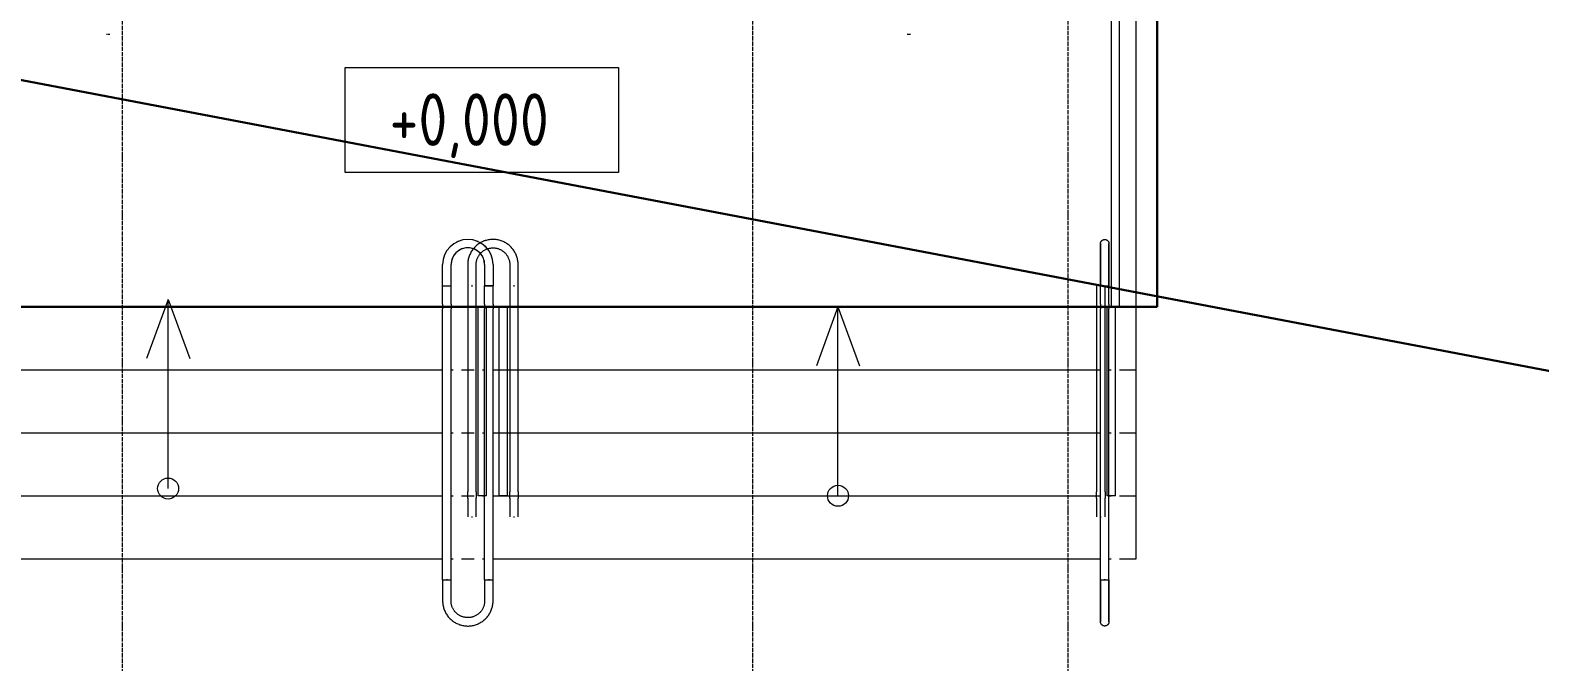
# Model space of a CAD drawing. Header units: millimetres. Extents: x -695119 to 412940, y -249585 to 622758.
# Drawn here: x 141126 to 148308, y -76013 to -73006 of the extents above; entities that cross this region are included whole.
import ezdxf

# ---------------------------------------------------------------- set-up
doc = ezdxf.new("R2010")
doc.units = ezdxf.units.MM
for name, pattern in [('ADSK_Линия сетки', [25, 20, -2.5, 0, -2.5]), ('ADSK_Невидимые', [5, 3, -2]), ('ADSK_Скрыто', [6, 3, -3]), ('ADSK_Штриховая_ш3 п1_5', [4.5, 3, -1.5])]:
    doc.linetypes.add(name, pattern=pattern)
for name, color, linetype, lineweight in [('_Скрыто_', 7, 'ADSK_Скрыто', 9), ('_Схема', 5, 'Continuous', 30), ('Высотные отметки', 7, 'Continuous', 9), ('Лестницы', 8, 'Continuous', 9), ('Линии', 7, 'Continuous', 9), ('Ограждение', 8, 'Continuous', 9), ('Оси', 252, 'Continuous', 9), ('Поручни', 8, 'Continuous', 9), ('Типовые аннотации', 8, 'Continuous', 18), ('Элементы узлов', 8, 'Continuous', 18)]:
    doc.layers.add(name, color=color, linetype=linetype, lineweight=lineweight)
doc.styles.add('GOST 2.304 type A_1', font='', dxfattribs={"height": 350})
doc.styles.get('GOST 2.304 type A_1').set_extended_font_data('GOST 2.304 type A')

# ---------------------------------------------------------------- blocks, each defined once
blk = doc.blocks.new('1 этаж')
at = {"layer": '_Скрыто_', "color": 251, "true_color": 0x636466}
blk.add_line((-34555.8, -155499.4), (-28755.8, -155499.4), dxfattribs=at)
at = {"layer": 'Лестницы', "color": 251, "true_color": 0x636466}
for p, q in [((-28430.8, -155499.4), (-28430.8, -153003.4)), ((-34621.2, -155499.4), (-31730.4, -155499.4)), ((-34621.2, -155499.4), (-31730.4, -155499.4)), ((-31691.2, -155499.4), (-31680.8, -155499.4)), ((-31691.2, -155499.4), (-31680.8, -155499.4)), ((-31640.8, -155499.4), (-31580.8, -155499.4)), ((-31640.8, -155499.4), (-31580.8, -155499.4)), ((-31540.8, -155499.4), (-31530.4, -155499.4)), ((-31540.8, -155499.4), (-31530.4, -155499.4)), ((-31491.2, -155499.4), (-28600.4, -155499.4)), ((-31491.2, -155499.4), (-28600.4, -155499.4)), ((-28561.2, -155499.4), (-28550.8, -155499.4)), ((-28561.2, -155499.4), (-28550.8, -155499.4)), ((-28510.8, -155499.4), (-28430.8, -155499.4)), ((-28510.8, -155499.4), (-28430.8, -155499.4)), ((-28430.8, -155799.4), (-28430.8, -155499.4)), ((-34620.8, -155799.4), (-31730.8, -155799.4)), ((-34620.8, -155799.4), (-31730.8, -155799.4)), ((-31690.8, -155799.4), (-31680.8, -155799.4)), ((-31690.8, -155799.4), (-31680.8, -155799.4)), ((-31640.8, -155799.4), (-31580.8, -155799.4)), ((-31640.8, -155799.4), (-31580.8, -155799.4)), ((-31540.8, -155799.4), (-31530.8, -155799.4)), ((-31540.8, -155799.4), (-31530.8, -155799.4)), ((-31490.8, -155799.4), (-28600.8, -155799.4)), ((-31490.8, -155799.4), (-28600.8, -155799.4)), ((-28560.8, -155799.4), (-28550.8, -155799.4)), ((-28560.8, -155799.4), (-28550.8, -155799.4)), ((-28510.8, -155799.4), (-28430.8, -155799.4)), ((-28510.8, -155799.4), (-28430.8, -155799.4)), ((-28430.8, -156099.4), (-28430.8, -155799.4)), ((-34620.8, -156099.4), (-31730.8, -156099.4)), ((-34620.8, -156099.4), (-31730.8, -156099.4)), ((-31690.8, -156099.4), (-31680.8, -156099.4)), ((-31690.8, -156099.4), (-31680.8, -156099.4)), ((-31640.8, -156099.4), (-31580.8, -156099.4)), ((-31640.8, -156099.4), (-31580.8, -156099.4)), ((-31540.8, -156099.4), (-31530.8, -156099.4)), ((-31540.8, -156099.4), (-31530.8, -156099.4)), ((-31490.8, -156099.4), (-28600.8, -156099.4)), ((-31490.8, -156099.4), (-28600.8, -156099.4)), ((-28560.8, -156099.4), (-28550.8, -156099.4)), ((-28560.8, -156099.4), (-28550.8, -156099.4)), ((-28510.8, -156099.4), (-28430.8, -156099.4)), ((-28510.8, -156099.4), (-28430.8, -156099.4)), ((-28430.8, -156399.4), (-28430.8, -156099.4)), ((-34620.8, -156399.4), (-31730.8, -156399.4)), ((-34620.8, -156399.4), (-31730.8, -156399.4)), ((-31690.8, -156399.4), (-31680.8, -156399.4)), ((-31690.8, -156399.4), (-31680.8, -156399.4)), ((-31640.8, -156399.4), (-31580.8, -156399.4)), ((-31640.8, -156399.4), (-31580.8, -156399.4)), ((-31540.8, -156399.4), (-31530.8, -156399.4)), ((-31540.8, -156399.4), (-31530.8, -156399.4)), ((-31490.8, -156399.4), (-28600.8, -156399.4)), ((-31490.8, -156399.4), (-28600.8, -156399.4)), ((-28560.8, -156399.4), (-28550.8, -156399.4)), ((-28560.8, -156399.4), (-28550.8, -156399.4)), ((-28510.8, -156399.4), (-28430.8, -156399.4)), ((-28510.8, -156399.4), (-28430.8, -156399.4)), ((-28430.8, -156699.4), (-28430.8, -156399.4)), ((-34620.8, -156699.4), (-31730.8, -156699.4)), ((-34620.8, -156699.4), (-31730.8, -156699.4)), ((-31690.8, -156699.4), (-31680.8, -156699.4)), ((-31690.8, -156699.4), (-31680.8, -156699.4)), ((-31640.8, -156699.4), (-31580.8, -156699.4)), ((-31640.8, -156699.4), (-31580.8, -156699.4)), ((-31540.8, -156699.4), (-31530.8, -156699.4)), ((-31540.8, -156699.4), (-31530.8, -156699.4)), ((-31490.8, -156699.4), (-28600.8, -156699.4)), ((-31490.8, -156699.4), (-28600.8, -156699.4)), ((-28560.8, -156699.4), (-28550.8, -156699.4)), ((-28560.8, -156699.4), (-28550.8, -156699.4)), ((-28510.8, -156699.4), (-28430.8, -156699.4)), ((-28510.8, -156699.4), (-28430.8, -156699.4))]:
    blk.add_line(p, q, dxfattribs=at)
at = {"layer": 'Линии', "color": 251, "linetype": 'ADSK_Штриховая_ш3 п1_5', "lineweight": 30, "true_color": 0x636466}
for p in [(-28330.8, -149349.4), (-34890.8, -155499.4)]:
    blk.add_line(p, (-28330.8, -155499.4), dxfattribs=at)
at = {"layer": 'Линии', "color": 251, "linetype": 'ADSK_Невидимые', "true_color": 0x636466}
for p, q in [((-33330.6, -154201.9), (-33314.3, -154201.9)), ((-29520.6, -154201.9), (-29504.3, -154201.9))]:
    blk.add_line(p, q, dxfattribs=at)
at = {"layer": 'Ограждение', "color": 251, "true_color": 0x636466}
for p, q in [((-31730.8, -155399.4), (-31730.8, -155299.4)), ((-31690.8, -155399.4), (-31690.8, -155299.4)), ((-31611.4, -155299.4), (-31611.4, -155399.4)), ((-31571.4, -155399.4), (-31571.4, -155299.4)), ((-31530.8, -155299.4), (-31530.8, -155399.4)), ((-31490.8, -155299.4), (-31490.8, -155399.4)), ((-31411.4, -155299.4), (-31411.4, -155399.4)), ((-31371.4, -155399.4), (-31371.4, -155299.4)), ((-31730.8, -155399.4), (-31690.8, -155399.4)), ((-31730.8, -155488.1), (-31730.8, -155399.4)), ((-31730.8, -155399.4), (-31690.8, -155399.4)), ((-31730.8, -155488.1), (-31730.8, -155399.4)), ((-31730.8, -155399.4), (-31690.8, -155399.4)), ((-31690.8, -155488.1), (-31690.8, -155399.4)), ((-31690.8, -155488.1), (-31690.8, -155399.4)), ((-31611.4, -155399.4), (-31611.4, -155488.1)), ((-31589.1, -155399.4), (-31593.7, -155399.4)), ((-31593.7, -155399.4), (-31589.1, -155399.4)), ((-31571.4, -155488.1), (-31571.4, -155399.4)), ((-31530.8, -155399.4), (-31490.8, -155399.4)), ((-31530.8, -155488.1), (-31530.8, -155399.4)), ((-31490.8, -155399.4), (-31530.8, -155399.4)), ((-31490.8, -155488.1), (-31490.8, -155399.4)), ((-31411.4, -155399.4), (-31411.4, -155488.1)), ((-31389.1, -155399.4), (-31393.7, -155399.4)), ((-31393.7, -155399.4), (-31389.1, -155399.4)), ((-31371.4, -155488.1), (-31371.4, -155399.4)), ((-28619.3, -155399.4), (-28619.3, -155488.1)), ((-28596.9, -155399.4), (-28601.6, -155399.4)), ((-28600.8, -155399.4), (-28560.8, -155399.4)), ((-28600.8, -155488.1), (-28600.8, -155399.4)), ((-28583.1, -155399.4), (-28580.8, -155399.4)), ((-28580.8, -155399.4), (-28578.5, -155399.4)), ((-28579.3, -155488.1), (-28579.3, -155399.4)), ((-28560.8, -155488.1), (-28560.8, -155399.4)), ((-31730.8, -155488.1), (-31730.8, -155509.5)), ((-31730.8, -155488.1), (-31730.8, -155501)), ((-31730.8, -155488.1), (-31730.8, -155509.5)), ((-31690.8, -155488.1), (-31690.8, -155509.5)), ((-31690.8, -155488.1), (-31690.8, -155501)), ((-31690.8, -155488.1), (-31690.8, -155509.5)), ((-31530.8, -155488.1), (-31530.8, -155509.5)), ((-31490.8, -155488.1), (-31490.8, -155509.5)), ((-28600.8, -155488.1), (-28600.8, -155509.5)), ((-28600.8, -155488.1), (-28600.8, -155501)), ((-28560.8, -155488.1), (-28560.8, -155509.5)), ((-28560.8, -155488.1), (-28560.8, -155501)), ((-31730.8, -156689.2), (-31730.8, -155509.5)), ((-31730.8, -156689.2), (-31730.8, -155509.5)), ((-31690.8, -156689.2), (-31690.8, -155509.5)), ((-31690.8, -156689.2), (-31690.8, -155509.5)), ((-31611.4, -155501), (-31611.4, -156380.6)), ((-31571.4, -156380.6), (-31571.4, -155501)), ((-31530.8, -156689.2), (-31530.8, -155509.5)), ((-31490.8, -156689.2), (-31490.8, -155509.5)), ((-31411.4, -155501), (-31411.4, -156380.6)), ((-31371.4, -156380.6), (-31371.4, -155501)), ((-28619.3, -155501), (-28619.3, -156380.6)), ((-28600.8, -156689.2), (-28600.8, -155509.5)), ((-28579.3, -156380.6), (-28579.3, -155501)), ((-28560.8, -156689.2), (-28560.8, -155509.5)), ((-31611.4, -156410.6), (-31611.4, -156499.4)), ((-31571.4, -156499.4), (-31571.4, -156410.6)), ((-31411.4, -156410.6), (-31411.4, -156499.4)), ((-31371.4, -156499.4), (-31371.4, -156410.6)), ((-28619.3, -156410.6), (-28619.3, -156499.4)), ((-28579.3, -156499.4), (-28579.3, -156410.6)), ((-31593.7, -156499.4), (-31589.1, -156499.4)), ((-31393.7, -156499.4), (-31389.1, -156499.4)), ((-28601.6, -156499.4), (-28596.9, -156499.4)), ((-31730.8, -156710.6), (-31730.8, -156689.2)), ((-31730.8, -156710.6), (-31730.8, -156689.2)), ((-31730.8, -156799.4), (-31730.8, -156710.6)), ((-31730.8, -156799.4), (-31730.8, -156710.6)), ((-31690.8, -156710.6), (-31690.8, -156689.2)), ((-31690.8, -156710.6), (-31690.8, -156689.2)), ((-31690.8, -156799.4), (-31690.8, -156710.6)), ((-31690.8, -156799.4), (-31690.8, -156710.6)), ((-31530.8, -156710.6), (-31530.8, -156689.2)), ((-31530.8, -156799.4), (-31530.8, -156710.6)), ((-31490.8, -156710.6), (-31490.8, -156689.2)), ((-31490.8, -156799.4), (-31490.8, -156710.6)), ((-28600.8, -156710.6), (-28600.8, -156689.2)), ((-28600.8, -156799.4), (-28600.8, -156710.6)), ((-28560.8, -156710.6), (-28560.8, -156689.2)), ((-28560.8, -156799.4), (-28560.8, -156710.6)), ((-31730.8, -156799.4), (-31690.8, -156799.4)), ((-31730.8, -156799.4), (-31690.8, -156799.4)), ((-31730.8, -156799.4), (-31730.8, -156899.4)), ((-31730.8, -156799.4), (-31730.8, -156899.4)), ((-31707.9, -156799.4), (-31713.1, -156799.4)), ((-31707.9, -156799.4), (-31713.1, -156799.4)), ((-31690.8, -156899.4), (-31690.8, -156799.4)), ((-31690.8, -156899.4), (-31690.8, -156799.4)), ((-31530.8, -156799.4), (-31490.8, -156799.4)), ((-31530.8, -156799.4), (-31530.8, -156899.4)), ((-31530.8, -156799.4), (-31530.8, -156899.4)), ((-31508.5, -156799.4), (-31513.1, -156799.4)), ((-31508.5, -156799.4), (-31513.1, -156799.4)), ((-31490.8, -156899.4), (-31490.8, -156799.4)), ((-31490.8, -156899.4), (-31490.8, -156799.4)), ((-28600.8, -156799.4), (-28560.8, -156799.4)), ((-28580.8, -156799.4), (-28583.1, -156799.4)), ((-28578.5, -156799.4), (-28580.8, -156799.4))]:
    blk.add_line(p, q, dxfattribs=at)
at = {"layer": 'Ограждение', "color": 251, "true_color": 0x636466, "flags": 128}
for points in [[(-31371.4, -155299.4), (-31371.5, -155294.6), (-31371.8, -155289.8), (-31372.3, -155285), (-31372.9, -155280.2), (-31373.8, -155275.5), (-31374.8, -155270.8), (-31376.1, -155266.2), (-31377.5, -155261.6), (-31379.1, -155257.1), (-31380.9, -155252.6), (-31382.8, -155248.3), (-31384.9, -155244), (-31387.3, -155239.7), (-31389.7, -155235.6), (-31392.3, -155231.6), (-31395.1, -155227.7), (-31398.1, -155223.9), (-31401.2, -155220.2), (-31404.4, -155216.7), (-31407.8, -155213.3), (-31411.3, -155210), (-31414.9, -155206.9), (-31418.7, -155203.9), (-31422.6, -155201.1), (-31426.6, -155198.4), (-31430.6, -155195.9), (-31434.8, -155193.5), (-31439.1, -155191.4), (-31443.5, -155189.4), (-31447.9, -155187.5), (-31452.4, -155185.9), (-31457, -155184.4), (-31461.6, -155183.1), (-31466.3, -155182), (-31471, -155181.1), (-31475.7, -155180.4), (-31480.5, -155179.9), (-31485.3, -155179.5), (-31490.1, -155179.4), (-31494.9, -155179.4), (-31499.7, -155179.7), (-31504.5, -155180.1), (-31509.2, -155180.7), (-31514, -155181.5), (-31518.7, -155182.5), (-31523.3, -155183.7), (-31527.9, -155185.1), (-31532.4, -155186.6), (-31536.9, -155188.3), (-31541.3, -155190.3), (-31545.7, -155192.3), (-31549.9, -155194.6), (-31554, -155197), (-31558.1, -155199.6), (-31562, -155202.3), (-31565.8, -155205.2), (-31569.5, -155208.3), (-31573.1, -155211.5), (-31576.6, -155214.8), (-31579.9, -155218.3), (-31583, -155221.9), (-31586.1, -155225.6), (-31588.9, -155229.5), (-31591.7, -155233.4), (-31594.2, -155237.5), (-31596.6, -155241.7), (-31598.8, -155245.9), (-31600.9, -155250.3), (-31602.8, -155254.7), (-31604.5, -155259.2), (-31606, -155263.7), (-31607.3, -155268.3), (-31608.5, -155273), (-31609.4, -155277.7), (-31610.2, -155282.4), (-31610.8, -155287.2), (-31611.2, -155292), (-31611.4, -155296.8), (-31611.4, -155299.4)], [(-31528.5, -155185.3), (-31532.4, -155186.6), (-31536.9, -155188.3), (-31541.3, -155190.3), (-31545.7, -155192.3), (-31549.9, -155194.6), (-31554, -155197), (-31558.1, -155199.6), (-31562, -155202.3), (-31565.8, -155205.2), (-31569.5, -155208.3), (-31573.1, -155211.5), (-31576.6, -155214.8), (-31579.9, -155218.3), (-31583, -155221.9), (-31586.1, -155225.6), (-31588.9, -155229.5), (-31591.7, -155233.4), (-31594.2, -155237.5), (-31596.6, -155241.7), (-31598.8, -155245.9), (-31600.9, -155250.3), (-31602.8, -155254.7), (-31604.5, -155259.2), (-31606, -155263.7), (-31607.3, -155268.3), (-31608.5, -155273), (-31609.4, -155277.7), (-31610.2, -155282.4), (-31610.8, -155287.2), (-31611.2, -155292), (-31611.4, -155296.8), (-31611.4, -155299.4)], [(-31371.4, -155299.4), (-31371.5, -155294.6), (-31371.8, -155289.8), (-31372.3, -155285), (-31372.9, -155280.2), (-31373.8, -155275.5), (-31374.8, -155270.8), (-31376.1, -155266.2), (-31377.5, -155261.6), (-31379.1, -155257.1), (-31380.9, -155252.6), (-31382.8, -155248.3), (-31384.9, -155244), (-31387.3, -155239.7), (-31389.7, -155235.6), (-31392.3, -155231.6), (-31395.1, -155227.7), (-31398.1, -155223.9), (-31401.2, -155220.2), (-31404.4, -155216.7), (-31407.8, -155213.3), (-31411.3, -155210), (-31414.9, -155206.9), (-31418.7, -155203.9), (-31422.6, -155201.1), (-31426.6, -155198.4), (-31430.6, -155195.9), (-31434.8, -155193.5), (-31439.1, -155191.4), (-31443.5, -155189.4), (-31447.9, -155187.5), (-31452.4, -155185.9), (-31457, -155184.4), (-31461.6, -155183.1), (-31466.3, -155182), (-31471, -155181.1), (-31475.7, -155180.4), (-31480.5, -155179.9), (-31485.3, -155179.5), (-31490.1, -155179.4), (-31494.9, -155179.4), (-31499.7, -155179.7), (-31504.5, -155180.1), (-31509.2, -155180.7), (-31514, -155181.5), (-31518.7, -155182.5), (-31523.3, -155183.7), (-31527.9, -155185.1)], [(-28600.8, -155199.4), (-28600.8, -155198.6), (-28600.7, -155197.8), (-28600.7, -155197), (-28600.5, -155196.2), (-28600.4, -155195.4), (-28600.2, -155194.6), (-28600, -155193.8), (-28599.8, -155193.1), (-28599.5, -155192.3), (-28599.2, -155191.6), (-28598.9, -155190.8), (-28598.5, -155190.1), (-28598.2, -155189.4), (-28597.7, -155188.7), (-28597.3, -155188.1), (-28596.8, -155187.4), (-28596.4, -155186.8), (-28595.8, -155186.2), (-28595.3, -155185.6), (-28594.7, -155185), (-28594.2, -155184.5), (-28593.5, -155184), (-28592.9, -155183.5), (-28592.3, -155183), (-28591.6, -155182.5), (-28590.9, -155182.1), (-28590.2, -155181.7), (-28589.5, -155181.4), (-28588.8, -155181), (-28588, -155180.7), (-28587.3, -155180.5), (-28586.5, -155180.2), (-28585.8, -155180), (-28585, -155179.8), (-28584.2, -155179.7), (-28583.4, -155179.5), (-28582.6, -155179.4), (-28581.8, -155179.4), (-28581, -155179.4), (-28580.8, -155179.4)], [(-28600.8, -155399.4), (-28600.8, -155391.4), (-28600.8, -155383.4), (-28600.8, -155375.4), (-28600.8, -155367.5), (-28600.8, -155359.6), (-28600.8, -155351.8), (-28600.8, -155344.1), (-28600.8, -155336.5), (-28600.8, -155328.9), (-28600.8, -155321.5), (-28600.8, -155314.2), (-28600.8, -155307), (-28600.8, -155300), (-28600.8, -155293.1), (-28600.8, -155286.4), (-28600.8, -155279.9), (-28600.8, -155273.6), (-28600.8, -155267.5), (-28600.8, -155261.6), (-28600.8, -155255.9), (-28600.8, -155250.4), (-28600.8, -155245.2), (-28600.8, -155240.2), (-28600.8, -155235.5), (-28600.8, -155231.1), (-28600.8, -155226.9), (-28600.8, -155223), (-28600.8, -155219.3), (-28600.8, -155216), (-28600.8, -155213), (-28600.8, -155210.2), (-28600.8, -155207.8), (-28600.8, -155205.6), (-28600.8, -155203.8), (-28600.8, -155202.3), (-28600.8, -155201.1), (-28600.8, -155200.2), (-28600.8, -155199.6), (-28600.8, -155199.4), (-28600.8, -155199.4)], [(-28600.8, -155199.4), (-28600.8, -155199.5), (-28600.8, -155200), (-28600.8, -155200.8), (-28600.8, -155201.9), (-28600.8, -155203.4), (-28600.8, -155205.1), (-28600.8, -155207.2), (-28600.8, -155209.5), (-28600.8, -155212.2), (-28600.8, -155215.2), (-28600.8, -155218.4), (-28600.8, -155222), (-28600.8, -155225.8), (-28600.8, -155229.9), (-28600.8, -155234.3), (-28600.8, -155238.9), (-28600.8, -155243.9), (-28600.8, -155249), (-28600.8, -155254.4), (-28600.8, -155260), (-28600.8, -155265.9), (-28600.8, -155271.9), (-28600.8, -155278.2), (-28600.8, -155284.7), (-28600.8, -155291.3), (-28600.8, -155298.1), (-28600.8, -155305.1), (-28600.8, -155312.2), (-28600.8, -155319.5), (-28600.8, -155326.9), (-28600.8, -155334.4), (-28600.8, -155342), (-28600.8, -155349.7), (-28600.8, -155357.5), (-28600.8, -155365.4), (-28600.8, -155373.3), (-28600.8, -155381.2), (-28600.8, -155389.2), (-28600.8, -155397.2), (-28600.8, -155399.4)], [(-28580.8, -155179.4), (-28580, -155179.4), (-28579.2, -155179.4), (-28578.4, -155179.5), (-28577.6, -155179.6), (-28576.8, -155179.8), (-28576, -155179.9), (-28575.3, -155180.1), (-28574.5, -155180.4), (-28573.8, -155180.6), (-28573, -155180.9), (-28572.3, -155181.3), (-28571.6, -155181.6), (-28570.9, -155182), (-28570.2, -155182.4), (-28569.5, -155182.9), (-28568.9, -155183.3), (-28568.2, -155183.8), (-28567.6, -155184.3), (-28567, -155184.9), (-28566.5, -155185.4), (-28565.9, -155186), (-28565.4, -155186.6), (-28564.9, -155187.3), (-28564.4, -155187.9), (-28564, -155188.6), (-28563.6, -155189.2), (-28563.2, -155189.9), (-28562.8, -155190.7), (-28562.5, -155191.4), (-28562.2, -155192.1), (-28561.9, -155192.9), (-28561.6, -155193.6), (-28561.4, -155194.4), (-28561.2, -155195.2), (-28561.1, -155196), (-28561, -155196.8), (-28560.9, -155197.6), (-28560.8, -155198.4), (-28560.8, -155199.2), (-28560.8, -155199.4)], [(-28560.8, -155399.4), (-28560.8, -155391.4), (-28560.8, -155383.4), (-28560.8, -155375.4), (-28560.8, -155367.5), (-28560.8, -155359.6), (-28560.8, -155351.8), (-28560.8, -155344.1), (-28560.8, -155336.5), (-28560.8, -155328.9), (-28560.8, -155321.5), (-28560.8, -155314.2), (-28560.8, -155307), (-28560.8, -155300), (-28560.8, -155293.1), (-28560.8, -155286.4), (-28560.8, -155279.9), (-28560.8, -155273.6), (-28560.8, -155267.5), (-28560.8, -155261.6), (-28560.8, -155255.9), (-28560.8, -155250.4), (-28560.8, -155245.2), (-28560.8, -155240.2), (-28560.8, -155235.5), (-28560.8, -155231.1), (-28560.8, -155226.9), (-28560.8, -155223), (-28560.8, -155219.3), (-28560.8, -155216), (-28560.8, -155213), (-28560.8, -155210.2), (-28560.8, -155207.8), (-28560.8, -155205.6), (-28560.8, -155203.8), (-28560.8, -155202.3), (-28560.8, -155201.1), (-28560.8, -155200.2), (-28560.8, -155199.6), (-28560.8, -155199.4), (-28560.8, -155199.4)], [(-28560.8, -155199.4), (-28560.8, -155199.5), (-28560.8, -155200), (-28560.8, -155200.8), (-28560.8, -155201.9), (-28560.8, -155203.4), (-28560.8, -155205.1), (-28560.8, -155207.2), (-28560.8, -155209.5), (-28560.8, -155212.2), (-28560.8, -155215.2), (-28560.8, -155218.4), (-28560.8, -155222), (-28560.8, -155225.8), (-28560.8, -155229.9), (-28560.8, -155234.3), (-28560.8, -155238.9), (-28560.8, -155243.9), (-28560.8, -155249), (-28560.8, -155254.4), (-28560.8, -155260), (-28560.8, -155265.9), (-28560.8, -155271.9), (-28560.8, -155278.2), (-28560.8, -155284.7), (-28560.8, -155291.3), (-28560.8, -155298.1), (-28560.8, -155305.1), (-28560.8, -155312.2), (-28560.8, -155319.5), (-28560.8, -155326.9), (-28560.8, -155334.4), (-28560.8, -155342), (-28560.8, -155349.7), (-28560.8, -155357.5), (-28560.8, -155365.4), (-28560.8, -155373.3), (-28560.8, -155381.2), (-28560.8, -155389.2), (-28560.8, -155397.2), (-28560.8, -155399.4)], [(-31571.4, -155299.4), (-31571.3, -155296.2), (-31571.1, -155293), (-31570.8, -155289.8), (-31570.4, -155286.6), (-31569.8, -155283.5), (-31569.1, -155280.4), (-31568.3, -155277.3), (-31567.3, -155274.2), (-31566.3, -155271.2), (-31565.1, -155268.2), (-31563.8, -155265.3), (-31562.3, -155262.4), (-31560.8, -155259.6), (-31559.2, -155256.9), (-31557.4, -155254.2), (-31555.6, -155251.6), (-31553.6, -155249.1), (-31551.5, -155246.6), (-31549.4, -155244.3), (-31547.1, -155242), (-31544.8, -155239.8), (-31542.4, -155237.7), (-31539.9, -155235.7), (-31537.3, -155233.8), (-31534.6, -155232), (-31531.9, -155230.4), (-31529.1, -155228.8), (-31526.2, -155227.4), (-31523.3, -155226), (-31520.4, -155224.8), (-31517.4, -155223.7), (-31514.3, -155222.7), (-31511.2, -155221.9), (-31508.1, -155221.1), (-31505, -155220.5), (-31501.8, -155220.1), (-31498.6, -155219.7), (-31495.5, -155219.5), (-31492.3, -155219.4), (-31489.1, -155219.4), (-31485.9, -155219.6), (-31482.7, -155219.8), (-31479.5, -155220.3), (-31476.3, -155220.8), (-31473.2, -155221.5), (-31470.1, -155222.2), (-31467, -155223.2), (-31464, -155224.2), (-31461, -155225.4), (-31458.1, -155226.6), (-31455.2, -155228), (-31452.4, -155229.5), (-31449.6, -155231.1), (-31446.9, -155232.9), (-31444.3, -155234.7), (-31441.8, -155236.6), (-31439.3, -155238.7), (-31436.9, -155240.8), (-31434.6, -155243), (-31432.4, -155245.3), (-31430.3, -155247.7), (-31428.3, -155250.2), (-31426.4, -155252.8), (-31424.5, -155255.4), (-31422.8, -155258.1), (-31421.2, -155260.9), (-31419.8, -155263.7), (-31418.4, -155266.6), (-31417.1, -155269.6), (-31416, -155272.6), (-31415, -155275.6), (-31414.1, -155278.7), (-31413.3, -155281.8), (-31412.7, -155284.9), (-31412.2, -155288.1), (-31411.8, -155291.3), (-31411.5, -155294.4), (-31411.4, -155297.6), (-31411.4, -155299.4)], [(-31611.4, -155488.1), (-31611.4, -155489.3), (-31611.4, -155490.5), (-31611.4, -155491.7), (-31611.4, -155492.9), (-31611.4, -155494.1), (-31611.4, -155495.2), (-31611.4, -155496.4), (-31611.4, -155497.5), (-31611.4, -155498.7), (-31611.4, -155499.8), (-31611.4, -155500.9), (-31611.4, -155501)], [(-31611.4, -155488.1), (-31611.4, -155489.3), (-31611.4, -155490.5), (-31611.4, -155491.7), (-31611.4, -155492.9), (-31611.4, -155494.1), (-31611.4, -155495.2)], [(-31571.4, -155501), (-31571.4, -155499.9), (-31571.4, -155498.8), (-31571.4, -155497.6), (-31571.4, -155496.5), (-31571.4, -155495.3), (-31571.4, -155494.2), (-31571.4, -155493), (-31571.4, -155491.8), (-31571.4, -155490.6), (-31571.4, -155489.4), (-31571.4, -155488.2), (-31571.4, -155488.1)], [(-31571.4, -155495.3), (-31571.4, -155494.2), (-31571.4, -155493), (-31571.4, -155491.8), (-31571.4, -155490.6), (-31571.4, -155489.4), (-31571.4, -155488.2), (-31571.4, -155488.1)], [(-31411.4, -155488.1), (-31411.4, -155489.3), (-31411.4, -155490.5), (-31411.4, -155491.7), (-31411.4, -155492.9), (-31411.4, -155494.1), (-31411.4, -155495.2), (-31411.4, -155496.4), (-31411.4, -155497.5), (-31411.4, -155498.7), (-31411.4, -155499.8), (-31411.4, -155500.9), (-31411.4, -155501)], [(-31411.4, -155488.1), (-31411.4, -155489.3), (-31411.4, -155490.5), (-31411.4, -155491.7), (-31411.4, -155492.9), (-31411.4, -155494.1), (-31411.4, -155495.2)], [(-31371.4, -155501), (-31371.4, -155499.9), (-31371.4, -155498.8), (-31371.4, -155497.6), (-31371.4, -155496.5), (-31371.4, -155495.3), (-31371.4, -155494.2), (-31371.4, -155493), (-31371.4, -155491.8), (-31371.4, -155490.6), (-31371.4, -155489.4), (-31371.4, -155488.2), (-31371.4, -155488.1)], [(-31371.4, -155495.3), (-31371.4, -155494.2), (-31371.4, -155493), (-31371.4, -155491.8), (-31371.4, -155490.6), (-31371.4, -155489.4), (-31371.4, -155488.2), (-31371.4, -155488.1)], [(-28619.3, -155488.1), (-28619.3, -155489.3), (-28619.3, -155490.5), (-28619.3, -155491.7), (-28619.3, -155492.9), (-28619.3, -155494.1), (-28619.3, -155495.2), (-28619.3, -155496.4), (-28619.3, -155497.5), (-28619.3, -155498.7), (-28619.3, -155499.8), (-28619.3, -155500.9), (-28619.3, -155501)], [(-28619.3, -155488.1), (-28619.3, -155489.3), (-28619.3, -155490.5), (-28619.3, -155491.7), (-28619.3, -155492.9), (-28619.3, -155494.1), (-28619.3, -155495.2)], [(-28579.3, -155501), (-28579.3, -155499.9), (-28579.3, -155498.8), (-28579.3, -155497.6), (-28579.3, -155496.5), (-28579.3, -155495.3), (-28579.3, -155494.2), (-28579.3, -155493), (-28579.3, -155491.8), (-28579.3, -155490.6), (-28579.3, -155489.4), (-28579.3, -155488.2), (-28579.3, -155488.1)], [(-28579.3, -155495.3), (-28579.3, -155494.2), (-28579.3, -155493), (-28579.3, -155491.8), (-28579.3, -155490.6), (-28579.3, -155489.4), (-28579.3, -155488.2), (-28579.3, -155488.1)], [(-31611.4, -155496.4), (-31611.4, -155497.5), (-31611.4, -155498.7), (-31611.4, -155499.8), (-31611.4, -155500.9)], [(-31571.4, -155501), (-31571.4, -155499.9), (-31571.4, -155498.8), (-31571.4, -155497.6), (-31571.4, -155496.5)], [(-31411.4, -155496.4), (-31411.4, -155497.5), (-31411.4, -155498.7), (-31411.4, -155499.8), (-31411.4, -155500.9)], [(-31371.4, -155501), (-31371.4, -155499.9), (-31371.4, -155498.8), (-31371.4, -155497.6), (-31371.4, -155496.5)], [(-28619.3, -155496.4), (-28619.3, -155497.5), (-28619.3, -155498.7), (-28619.3, -155499.8), (-28619.3, -155500.9)], [(-28579.3, -155501), (-28579.3, -155499.9), (-28579.3, -155498.8), (-28579.3, -155497.6), (-28579.3, -155496.5)], [(-31611.4, -156410.6), (-31611.4, -156407.8), (-31611.4, -156405), (-31611.4, -156402.3), (-31611.4, -156399.5), (-31611.4, -156396.7), (-31611.4, -156394), (-31611.4, -156391.3), (-31611.4, -156388.6), (-31611.4, -156386), (-31611.4, -156383.4), (-31611.4, -156380.8), (-31611.4, -156380.6)], [(-31571.4, -156380.6), (-31571.4, -156383.2), (-31571.4, -156385.8), (-31571.4, -156388.4), (-31571.4, -156391.1), (-31571.4, -156393.8), (-31571.4, -156396.5), (-31571.4, -156399.2), (-31571.4, -156402), (-31571.4, -156404.8), (-31571.4, -156407.6), (-31571.4, -156410.4), (-31571.4, -156410.6)], [(-31411.4, -156410.6), (-31411.4, -156407.8), (-31411.4, -156405), (-31411.4, -156402.3), (-31411.4, -156399.5), (-31411.4, -156396.7), (-31411.4, -156394), (-31411.4, -156391.3), (-31411.4, -156388.6), (-31411.4, -156386), (-31411.4, -156383.4), (-31411.4, -156380.8), (-31411.4, -156380.6)], [(-31371.4, -156380.6), (-31371.4, -156383.2), (-31371.4, -156385.8), (-31371.4, -156388.4), (-31371.4, -156391.1), (-31371.4, -156393.8), (-31371.4, -156396.5), (-31371.4, -156399.2), (-31371.4, -156402), (-31371.4, -156404.8), (-31371.4, -156407.6), (-31371.4, -156410.4), (-31371.4, -156410.6)], [(-28619.3, -156410.6), (-28619.3, -156407.8), (-28619.3, -156405), (-28619.3, -156402.3), (-28619.3, -156399.5), (-28619.3, -156396.7), (-28619.3, -156394), (-28619.3, -156391.3), (-28619.3, -156388.6), (-28619.3, -156386), (-28619.3, -156383.4), (-28619.3, -156380.8), (-28619.3, -156380.6)], [(-28579.3, -156380.6), (-28579.3, -156383.2), (-28579.3, -156385.8), (-28579.3, -156388.4), (-28579.3, -156391.1), (-28579.3, -156393.8), (-28579.3, -156396.5), (-28579.3, -156399.2), (-28579.3, -156402), (-28579.3, -156404.8), (-28579.3, -156407.6), (-28579.3, -156410.4), (-28579.3, -156410.6)], [(-28600.8, -156799.4), (-28600.8, -156807.4), (-28600.8, -156815.4), (-28600.8, -156823.3), (-28600.8, -156831.2), (-28600.8, -156839.1), (-28600.8, -156846.9), (-28600.8, -156854.6), (-28600.8, -156862.3), (-28600.8, -156869.8), (-28600.8, -156877.3), (-28600.8, -156884.6), (-28600.8, -156891.7), (-28600.8, -156898.7), (-28600.8, -156905.6), (-28600.8, -156912.3), (-28600.8, -156918.8), (-28600.8, -156925.1), (-28600.8, -156931.2), (-28600.8, -156937.2), (-28600.8, -156942.8), (-28600.8, -156948.3), (-28600.8, -156953.5), (-28600.8, -156958.5), (-28600.8, -156963.2), (-28600.8, -156967.7), (-28600.8, -156971.8), (-28600.8, -156975.8), (-28600.8, -156979.4), (-28600.8, -156982.7), (-28600.8, -156985.8), (-28600.8, -156988.5), (-28600.8, -156991), (-28600.8, -156993.1), (-28600.8, -156994.9), (-28600.8, -156996.5), (-28600.8, -156997.7), (-28600.8, -156998.5), (-28600.8, -156999.1), (-28600.8, -156999.4), (-28600.8, -156999.4)], [(-28600.8, -156999.4), (-28600.8, -156999.2), (-28600.8, -156998.7), (-28600.8, -156997.9), (-28600.8, -156996.8), (-28600.8, -156995.4), (-28600.8, -156993.6), (-28600.8, -156991.6), (-28600.8, -156989.2), (-28600.8, -156986.5), (-28600.8, -156983.6), (-28600.8, -156980.3), (-28600.8, -156976.8), (-28600.8, -156972.9), (-28600.8, -156968.8), (-28600.8, -156964.4), (-28600.8, -156959.8), (-28600.8, -156954.9), (-28600.8, -156949.7), (-28600.8, -156944.3), (-28600.8, -156938.7), (-28600.8, -156932.9), (-28600.8, -156926.8), (-28600.8, -156920.5), (-28600.8, -156914.1), (-28600.8, -156907.4), (-28600.8, -156900.6), (-28600.8, -156893.6), (-28600.8, -156886.5), (-28600.8, -156879.2), (-28600.8, -156871.8), (-28600.8, -156864.3), (-28600.8, -156856.7), (-28600.8, -156849), (-28600.8, -156841.2), (-28600.8, -156833.4), (-28600.8, -156825.5), (-28600.8, -156817.5), (-28600.8, -156809.5), (-28600.8, -156801.5), (-28600.8, -156799.4)], [(-28560.8, -156799.4), (-28560.8, -156807.4), (-28560.8, -156815.4), (-28560.8, -156823.3), (-28560.8, -156831.2), (-28560.8, -156839.1), (-28560.8, -156846.9), (-28560.8, -156854.6), (-28560.8, -156862.3), (-28560.8, -156869.8), (-28560.8, -156877.3), (-28560.8, -156884.6), (-28560.8, -156891.7), (-28560.8, -156898.7), (-28560.8, -156905.6), (-28560.8, -156912.3), (-28560.8, -156918.8), (-28560.8, -156925.1), (-28560.8, -156931.2), (-28560.8, -156937.2), (-28560.8, -156942.8), (-28560.8, -156948.3), (-28560.8, -156953.5), (-28560.8, -156958.5), (-28560.8, -156963.2), (-28560.8, -156967.7), (-28560.8, -156971.8), (-28560.8, -156975.8), (-28560.8, -156979.4), (-28560.8, -156982.7), (-28560.8, -156985.8), (-28560.8, -156988.5), (-28560.8, -156991), (-28560.8, -156993.1), (-28560.8, -156994.9), (-28560.8, -156996.5), (-28560.8, -156997.7), (-28560.8, -156998.5), (-28560.8, -156999.1), (-28560.8, -156999.4), (-28560.8, -156999.4)], [(-28560.8, -156999.4), (-28560.8, -156999.2), (-28560.8, -156998.7), (-28560.8, -156997.9), (-28560.8, -156996.8), (-28560.8, -156995.4), (-28560.8, -156993.6), (-28560.8, -156991.6), (-28560.8, -156989.2), (-28560.8, -156986.5), (-28560.8, -156983.6), (-28560.8, -156980.3), (-28560.8, -156976.8), (-28560.8, -156972.9), (-28560.8, -156968.8), (-28560.8, -156964.4), (-28560.8, -156959.8), (-28560.8, -156954.9), (-28560.8, -156949.7), (-28560.8, -156944.3), (-28560.8, -156938.7), (-28560.8, -156932.9), (-28560.8, -156926.8), (-28560.8, -156920.5), (-28560.8, -156914.1), (-28560.8, -156907.4), (-28560.8, -156900.6), (-28560.8, -156893.6), (-28560.8, -156886.5), (-28560.8, -156879.2), (-28560.8, -156871.8), (-28560.8, -156864.3), (-28560.8, -156856.7), (-28560.8, -156849), (-28560.8, -156841.2), (-28560.8, -156833.4), (-28560.8, -156825.5), (-28560.8, -156817.5), (-28560.8, -156809.5), (-28560.8, -156801.5), (-28560.8, -156799.4)], [(-31730.8, -156899.4), (-31730.7, -156904.2), (-31730.4, -156909), (-31729.9, -156913.7), (-31729.3, -156918.5), (-31728.4, -156923.2), (-31727.4, -156927.9), (-31726.1, -156932.5), (-31724.7, -156937.1), (-31723.1, -156941.6), (-31721.3, -156946.1), (-31719.4, -156950.5), (-31717.2, -156954.8), (-31714.9, -156959), (-31712.5, -156963.1), (-31709.8, -156967.1), (-31707.1, -156971), (-31704.1, -156974.8), (-31701, -156978.5), (-31697.8, -156982), (-31694.4, -156985.4), (-31690.9, -156988.7), (-31687.3, -156991.9), (-31683.5, -156994.8), (-31679.6, -156997.7), (-31675.6, -157000.3), (-31671.5, -157002.9), (-31667.4, -157005.2), (-31663.1, -157007.4), (-31658.7, -157009.4), (-31654.3, -157011.2), (-31649.8, -157012.9), (-31645.2, -157014.3), (-31640.6, -157015.6), (-31635.9, -157016.7), (-31631.2, -157017.6), (-31626.5, -157018.3), (-31621.7, -157018.9), (-31616.9, -157019.2), (-31612.1, -157019.4), (-31607.3, -157019.3), (-31602.5, -157019.1), (-31597.7, -157018.7), (-31593, -157018), (-31588.2, -157017.2), (-31583.5, -157016.2), (-31578.9, -157015), (-31574.3, -157013.7), (-31569.7, -157012.1), (-31565.3, -157010.4), (-31560.9, -157008.5), (-31556.5, -157006.4), (-31552.3, -157004.1), (-31548.2, -157001.7), (-31544.1, -156999.1), (-31540.2, -156996.4), (-31536.4, -156993.5), (-31532.7, -156990.4), (-31529.1, -156987.2), (-31525.6, -156983.9), (-31522.3, -156980.4), (-31519.1, -156976.8), (-31516.1, -156973.1), (-31513.2, -156969.2), (-31510.5, -156965.3), (-31508, -156961.2), (-31505.6, -156957.1), (-31503.4, -156952.8), (-31501.3, -156948.5), (-31499.4, -156944.1), (-31497.7, -156939.6), (-31496.2, -156935), (-31494.9, -156930.4), (-31493.7, -156925.7), (-31492.8, -156921), (-31492, -156916.3), (-31491.4, -156911.5), (-31491, -156906.8), (-31490.8, -156902), (-31490.8, -156899.4)], [(-31730.8, -156899.4), (-31730.7, -156904.2), (-31730.4, -156909), (-31729.9, -156913.7), (-31729.3, -156918.5), (-31728.4, -156923.2), (-31727.4, -156927.9), (-31726.1, -156932.5), (-31724.7, -156937.1), (-31723.1, -156941.6), (-31721.3, -156946.1), (-31719.4, -156950.5), (-31717.2, -156954.8), (-31714.9, -156959), (-31712.5, -156963.1), (-31709.8, -156967.1), (-31707.1, -156971), (-31704.1, -156974.8), (-31701, -156978.5), (-31697.8, -156982), (-31694.4, -156985.4), (-31690.9, -156988.7), (-31687.3, -156991.9), (-31683.5, -156994.8), (-31679.6, -156997.7), (-31675.6, -157000.3), (-31671.5, -157002.9), (-31667.4, -157005.2), (-31663.1, -157007.4), (-31658.7, -157009.4), (-31654.3, -157011.2), (-31649.8, -157012.9), (-31645.2, -157014.3), (-31640.6, -157015.6), (-31635.9, -157016.7), (-31631.2, -157017.6), (-31626.5, -157018.3), (-31621.7, -157018.9), (-31616.9, -157019.2), (-31612.1, -157019.4), (-31607.3, -157019.3), (-31602.5, -157019.1), (-31597.7, -157018.7), (-31593, -157018), (-31588.2, -157017.2), (-31583.5, -157016.2), (-31578.9, -157015), (-31574.3, -157013.7), (-31569.7, -157012.1), (-31565.3, -157010.4), (-31560.9, -157008.5), (-31556.5, -157006.4), (-31552.3, -157004.1), (-31548.2, -157001.7), (-31544.1, -156999.1), (-31540.2, -156996.4), (-31536.4, -156993.5), (-31532.7, -156990.4), (-31529.1, -156987.2), (-31525.6, -156983.9), (-31522.3, -156980.4), (-31519.1, -156976.8), (-31516.1, -156973.1), (-31513.2, -156969.2), (-31510.5, -156965.3), (-31508, -156961.2), (-31505.6, -156957.1), (-31503.4, -156952.8), (-31501.3, -156948.5), (-31499.4, -156944.1), (-31497.7, -156939.6), (-31496.2, -156935), (-31494.9, -156930.4), (-31493.7, -156925.7), (-31492.8, -156921), (-31492, -156916.3), (-31491.4, -156911.5), (-31491, -156906.8), (-31490.8, -156902), (-31490.8, -156899.4)], [(-31730.8, -156899.4), (-31730.7, -156904.2), (-31730.4, -156909), (-31729.9, -156913.7), (-31729.3, -156918.5), (-31728.4, -156923.2), (-31727.4, -156927.9), (-31726.1, -156932.5), (-31724.7, -156937.1), (-31723.1, -156941.6), (-31721.3, -156946.1), (-31719.4, -156950.5), (-31717.2, -156954.8), (-31714.9, -156959), (-31712.5, -156963.1), (-31709.8, -156967.1), (-31707.1, -156971), (-31704.1, -156974.8), (-31701, -156978.5), (-31697.8, -156982), (-31694.4, -156985.4), (-31690.9, -156988.7), (-31687.3, -156991.9), (-31683.5, -156994.8), (-31679.6, -156997.7), (-31675.6, -157000.3), (-31671.5, -157002.9), (-31667.4, -157005.2), (-31663.1, -157007.4), (-31658.7, -157009.4), (-31654.3, -157011.2), (-31649.8, -157012.9), (-31645.2, -157014.3), (-31640.6, -157015.6), (-31635.9, -157016.7), (-31631.2, -157017.6), (-31626.5, -157018.3), (-31621.7, -157018.9), (-31616.9, -157019.2), (-31612.1, -157019.4), (-31607.3, -157019.3), (-31602.5, -157019.1), (-31597.7, -157018.7), (-31593, -157018), (-31588.2, -157017.2), (-31583.5, -157016.2), (-31578.9, -157015), (-31574.3, -157013.7), (-31569.7, -157012.1), (-31565.3, -157010.4), (-31560.9, -157008.5), (-31556.5, -157006.4), (-31552.3, -157004.1), (-31548.2, -157001.7), (-31544.1, -156999.1), (-31540.2, -156996.4), (-31536.4, -156993.5), (-31532.7, -156990.4), (-31529.1, -156987.2), (-31525.6, -156983.9), (-31522.3, -156980.4), (-31519.1, -156976.8), (-31516.1, -156973.1), (-31513.2, -156969.2), (-31510.5, -156965.3), (-31508, -156961.2), (-31505.6, -156957.1), (-31503.4, -156952.8), (-31501.3, -156948.5), (-31499.4, -156944.1), (-31497.7, -156939.6), (-31496.2, -156935), (-31494.9, -156930.4), (-31493.7, -156925.7), (-31492.8, -156921), (-31492, -156916.3), (-31491.4, -156911.5), (-31491, -156906.8), (-31490.8, -156902), (-31490.8, -156899.4)], [(-31530.8, -156899.4), (-31530.9, -156902.6), (-31531.1, -156905.8), (-31531.4, -156908.9), (-31531.8, -156912.1), (-31532.4, -156915.3), (-31533.1, -156918.4), (-31533.9, -156921.5), (-31534.9, -156924.5), (-31535.9, -156927.5), (-31537.1, -156930.5), (-31538.4, -156933.4), (-31539.8, -156936.3), (-31541.4, -156939.1), (-31543, -156941.9), (-31544.8, -156944.5), (-31546.6, -156947.1), (-31548.6, -156949.7), (-31550.7, -156952.1), (-31552.8, -156954.5), (-31555.1, -156956.8), (-31557.4, -156958.9), (-31559.8, -156961), (-31562.3, -156963), (-31564.9, -156964.9), (-31567.6, -156966.7), (-31570.3, -156968.4), (-31573.1, -156969.9), (-31575.9, -156971.4), (-31578.9, -156972.7), (-31581.8, -156973.9), (-31584.8, -156975), (-31587.9, -156976), (-31590.9, -156976.9), (-31594.1, -156977.6), (-31597.2, -156978.2), (-31600.4, -156978.7), (-31603.5, -156979), (-31606.7, -156979.3), (-31609.9, -156979.4), (-31613.1, -156979.3), (-31616.3, -156979.2), (-31619.5, -156978.9), (-31622.7, -156978.5), (-31625.8, -156977.9), (-31629, -156977.3), (-31632.1, -156976.5), (-31635.1, -156975.6), (-31638.2, -156974.5), (-31641.2, -156973.4), (-31644.1, -156972.1), (-31647, -156970.7), (-31649.8, -156969.2), (-31652.6, -156967.6), (-31655.3, -156965.9), (-31657.9, -156964), (-31660.4, -156962.1), (-31662.9, -156960.1), (-31665.3, -156957.9), (-31667.6, -156955.7), (-31669.8, -156953.4), (-31671.9, -156951), (-31673.9, -156948.5), (-31675.8, -156946), (-31677.6, -156943.3), (-31679.4, -156940.6), (-31680.9, -156937.8), (-31682.4, -156935), (-31683.8, -156932.1), (-31685, -156929.2), (-31686.2, -156926.2), (-31687.2, -156923.1), (-31688.1, -156920.1), (-31688.8, -156916.9), (-31689.5, -156913.8), (-31690, -156910.7), (-31690.4, -156907.5), (-31690.6, -156904.3), (-31690.8, -156901.1), (-31690.8, -156899.4)], [(-31530.8, -156899.4), (-31530.9, -156902.6), (-31531.1, -156905.8), (-31531.4, -156908.9), (-31531.8, -156912.1), (-31532.4, -156915.3), (-31533.1, -156918.4), (-31533.9, -156921.5), (-31534.9, -156924.5), (-31535.9, -156927.5), (-31537.1, -156930.5), (-31538.4, -156933.4), (-31539.8, -156936.3), (-31541.4, -156939.1), (-31543, -156941.9), (-31544.8, -156944.5), (-31546.6, -156947.1), (-31548.6, -156949.7), (-31550.7, -156952.1), (-31552.8, -156954.5), (-31555.1, -156956.8), (-31557.4, -156958.9), (-31559.8, -156961), (-31562.3, -156963), (-31564.9, -156964.9), (-31567.6, -156966.7), (-31570.3, -156968.4), (-31573.1, -156969.9), (-31575.9, -156971.4), (-31578.9, -156972.7), (-31581.8, -156973.9), (-31584.8, -156975), (-31587.9, -156976), (-31590.9, -156976.9), (-31594.1, -156977.6), (-31597.2, -156978.2), (-31600.4, -156978.7), (-31603.5, -156979), (-31606.7, -156979.3), (-31609.9, -156979.4), (-31613.1, -156979.3), (-31616.3, -156979.2), (-31619.5, -156978.9), (-31622.7, -156978.5), (-31625.8, -156977.9), (-31629, -156977.3), (-31632.1, -156976.5), (-31635.1, -156975.6), (-31638.2, -156974.5), (-31641.2, -156973.4), (-31644.1, -156972.1), (-31647, -156970.7), (-31649.8, -156969.2), (-31652.6, -156967.6), (-31655.3, -156965.9), (-31657.9, -156964), (-31660.4, -156962.1), (-31662.9, -156960.1), (-31665.3, -156957.9), (-31667.6, -156955.7), (-31669.8, -156953.4), (-31671.9, -156951), (-31673.9, -156948.5), (-31675.8, -156946), (-31677.6, -156943.3), (-31679.4, -156940.6), (-31680.9, -156937.8), (-31682.4, -156935), (-31683.8, -156932.1), (-31685, -156929.2), (-31686.2, -156926.2), (-31687.2, -156923.1), (-31688.1, -156920.1), (-31688.8, -156916.9), (-31689.5, -156913.8), (-31690, -156910.7), (-31690.4, -156907.5), (-31690.6, -156904.3), (-31690.8, -156901.1), (-31690.8, -156899.4)], [(-28580.8, -157019.4), (-28581.6, -157019.4), (-28582.4, -157019.3), (-28583.2, -157019.2), (-28584, -157019.1), (-28584.8, -157019), (-28585.6, -157018.8), (-28586.3, -157018.6), (-28587.1, -157018.4), (-28587.8, -157018.1), (-28588.6, -157017.8), (-28589.3, -157017.5), (-28590, -157017.1), (-28590.7, -157016.7), (-28591.4, -157016.3), (-28592.1, -157015.9), (-28592.7, -157015.4), (-28593.4, -157014.9), (-28594, -157014.4), (-28594.6, -157013.9), (-28595.1, -157013.3), (-28595.7, -157012.7), (-28596.2, -157012.1), (-28596.7, -157011.5), (-28597.2, -157010.8), (-28597.6, -157010.2), (-28598, -157009.5), (-28598.4, -157008.8), (-28598.8, -157008.1), (-28599.1, -157007.4), (-28599.4, -157006.6), (-28599.7, -157005.9), (-28600, -157005.1), (-28600.2, -157004.3), (-28600.4, -157003.6), (-28600.5, -157002.8), (-28600.6, -157002), (-28600.7, -157001.2), (-28600.8, -157000.4), (-28600.8, -156999.6), (-28600.8, -156999.4)], [(-28560.8, -156999.4), (-28560.8, -157000.2), (-28560.9, -157001), (-28560.9, -157001.8), (-28561.1, -157002.6), (-28561.2, -157003.3), (-28561.4, -157004.1), (-28561.6, -157004.9), (-28561.8, -157005.7), (-28562.1, -157006.4), (-28562.4, -157007.2), (-28562.7, -157007.9), (-28563.1, -157008.6), (-28563.4, -157009.3), (-28563.9, -157010), (-28564.3, -157010.7), (-28564.8, -157011.3), (-28565.3, -157011.9), (-28565.8, -157012.6), (-28566.3, -157013.1), (-28566.9, -157013.7), (-28567.5, -157014.3), (-28568.1, -157014.8), (-28568.7, -157015.3), (-28569.3, -157015.8), (-28570, -157016.2), (-28570.7, -157016.6), (-28571.4, -157017), (-28572.1, -157017.4), (-28572.8, -157017.7), (-28573.6, -157018), (-28574.3, -157018.3), (-28575.1, -157018.5), (-28575.8, -157018.7), (-28576.6, -157018.9), (-28577.4, -157019.1), (-28578.2, -157019.2), (-28579, -157019.3), (-28579.8, -157019.3), (-28580.6, -157019.4), (-28580.8, -157019.4)]]:
    blk.add_lwpolyline(points, dxfattribs=at)
at = {"layer": 'Ограждение', "color": 251, "true_color": 0x636466}
for radius, start, end in [(120, 0, 180), (120, 110.53937, 116.33895), (120, 110.53937, 116.33895), (120, 65.8432, 68.72469), (120, 65.8432, 68.72469), (120, 153.38423, 159.46063), (120, 153.38423, 159.46063), (120, 132.87747, 136.50717), (120, 132.87747, 136.50717), (80, 0, 180), (80, 155.80802, 180), (80, 155.80802, 180), (80, 131.55409, 147.82666), (80, 131.55409, 147.82666), (80, 107.21099, 122.09199), (80, 107.21099, 122.09199), (80, 82.71713, 97.28287), (80, 82.71713, 97.28287), (80, 57.90801, 72.78901), (80, 57.90801, 72.78901), (80, 32.17334, 48.35508), (80, 32.17334, 48.35508), (80, 0, 21.71359), (80, 0, 21.71359), (120, 42.3573, 47.99576), (120, 42.3573, 47.99576), (120, 20.53937, 26.61577), (120, 20.53937, 26.61577)]:
    blk.add_arc((-31610.8, -155299.4), radius, start, end, dxfattribs=at)
at = {"layer": 'Оси', "color": 251, "linetype": 'ADSK_Линия сетки', "true_color": 0x636466}
for p, q in [((-33255.8, -96281.4), (-33255.8, -160943.1)), ((-30255.8, -96281.4), (-30255.8, -160943.1)), ((-28755.8, -96281.4), (-28755.8, -160943.1))]:
    blk.add_line(p, q, dxfattribs=at)
at = {"layer": 'Поручни', "color": 251, "true_color": 0x636466}
for p, q in [((-28550.8, -153269.1), (-28550.8, -155499.4)), ((-28510.8, -155499.4), (-28510.8, -153269.1)), ((-31561.4, -155499.4), (-31521.4, -155499.4)), ((-31561.4, -156399.4), (-31561.4, -155499.4)), ((-31521.4, -156399.4), (-31521.4, -155499.4)), ((-31461.4, -155499.4), (-31421.4, -155499.4)), ((-31461.4, -156399.4), (-31461.4, -155499.4)), ((-31421.4, -156399.4), (-31421.4, -155499.4)), ((-28569.3, -155499.4), (-28529.3, -155499.4)), ((-28569.3, -156399.4), (-28569.3, -155499.4)), ((-28533.1, -155499.4), (-28528.5, -155499.4)), ((-28529.3, -156399.4), (-28529.3, -155499.4)), ((-31521.4, -156399.4), (-31561.4, -156399.4)), ((-31421.4, -156399.4), (-31461.4, -156399.4)), ((-28529.3, -156399.4), (-28569.3, -156399.4))]:
    blk.add_line(p, q, dxfattribs=at)
at = {"layer": 'Типовые аннотации', "color": 251, "lineweight": 20, "true_color": 0x636466}
for p, q in [((-32194.7, -154860.8), (-32194.7, -154360.8)), ((-32194.7, -154360.8), (-30894.7, -154360.8)), ((-30894.7, -154360.8), (-30894.7, -154860.8)), ((-30894.7, -154860.8), (-32194.7, -154860.8)), ((-33036.8, -155464.9), (-33139.4, -155746.8)), ((-33036.8, -155464.9), (-32934.2, -155746.8)), ((-29849.8, -155499.4), (-29952.4, -155781.3)), ((-29849.8, -155499.4), (-29747.2, -155781.3))]:
    blk.add_line(p, q, dxfattribs=at)
for centre in [(-33036.8, -156364.9), (-29849.8, -156399.4)]:
    blk.add_circle(centre, 50, dxfattribs=at)
at = {"layer": 'Элементы узлов', "color": 251, "true_color": 0x636466}
for p, q in [((-33036.8, -156364.9), (-33036.8, -155464.9)), ((-29849.8, -156399.4), (-29849.8, -155499.4))]:
    blk.add_line(p, q, dxfattribs=at)
at = {"layer": 'Высотные отметки', "color": 251, "true_color": 0x636466, "style": 'GOST 2.304 type A_1'}
blk.add_text('+0,000', height=250, dxfattribs=at).set_placement((-31983.2, -154734.1))

msp = doc.modelspace()

# ---------------------------------------------------------------- linework, layer by layer
at = {"layer": '_Схема', "color": 5}
msp.add_line((258216.67, -95568.6), (-161934.199, -15488.828), dxfattribs=at)

# ---------------------------------------------------------------- block references
msp.add_blockref('1 этаж', (174819.19, 81176.937))

doc.saveas('drawing.dxf')
